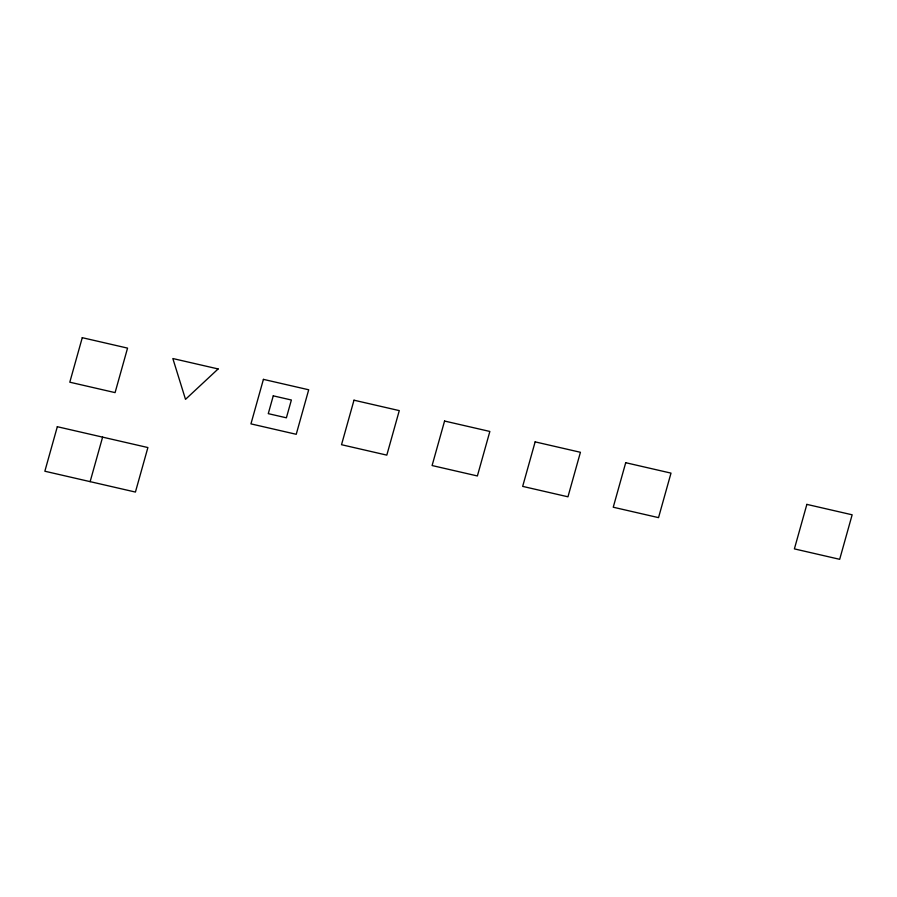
<?xml version="1.0" encoding="UTF-8"?>
<svg xmlns="http://www.w3.org/2000/svg" width="897" height="897" viewBox="0 0 897 897"><rect width="100%" height="100%" fill="white"/><g stroke="black" fill="none" stroke-linecap="round" stroke-linejoin="round"><path stroke-width="1.35" d="M90.137 481.644L102.606 437.131M57.318 426.714L44.85 471.228L135.425 492.061L147.893 447.547L57.318 426.714M82.266 337.687L69.798 382.2L115.085 392.617L127.553 348.114L82.266 337.687M263.415 379.364L250.947 423.877L296.234 434.294L308.703 389.78L263.415 379.364M273.26 395.846L268.27 413.652L286.39 417.811L291.379 400.006L273.26 395.846M353.99 400.197L341.522 444.71L386.809 455.127L399.277 410.613L353.99 400.197M444.564 421.041L432.096 465.543L477.383 475.959L489.852 431.457L444.564 421.041M535.139 441.873L522.671 486.387L567.958 496.803L580.426 452.29L535.139 441.873M625.714 462.706L613.245 507.22L658.533 517.636L671.001 473.123L625.714 462.706M806.863 504.383L794.394 548.886L839.682 559.313L852.15 514.8L806.863 504.383M218.128 368.947L185.511 399.344L172.841 358.531L218.128 368.947"/></g></svg>
